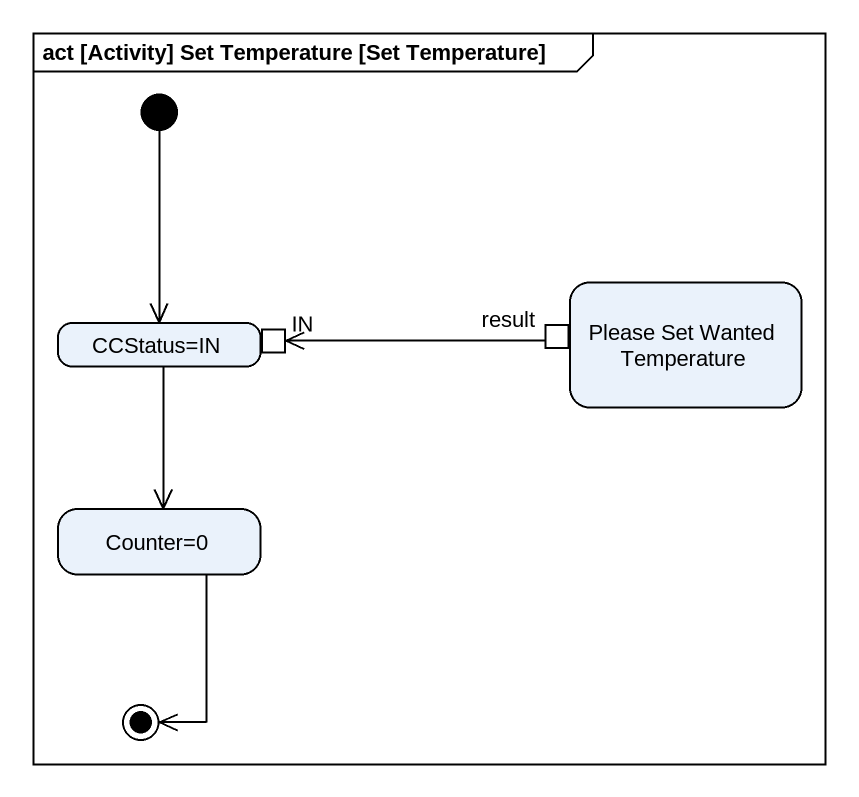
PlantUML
@startuml
mainframe act [Activity] Set Temperature [Set Temperature]
hide empty description
state "Please Set Wanted Temperature" as Please_Set_Wanted {
  state result <<outputPin>>
}
state "CCStatus=IN" as CCStatus_IN {
  state IN <<inputPin>>
}
state "Counter=0" as Counter_0
[*] --> CCStatus_IN
CCStatus_IN --> Counter_0
result -left-> IN
Counter_0 --> [*]
@enduml
